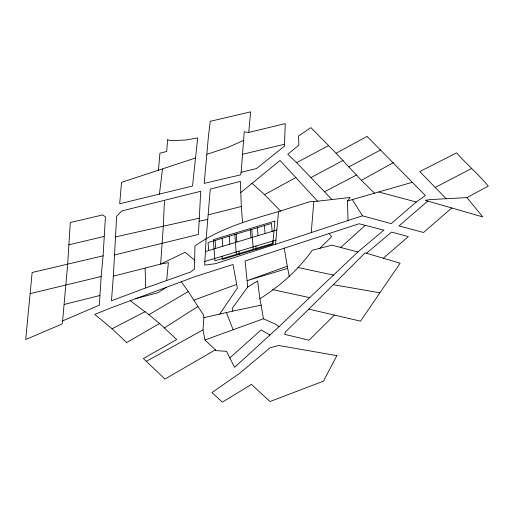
<?xml version="1.0" encoding="UTF-8"?>
<svg xmlns="http://www.w3.org/2000/svg" width="514" height="514" viewBox="0 0 514 514"><rect width="100%" height="100%" fill="white"/><g stroke="black" fill="none" stroke-linecap="round" stroke-linejoin="round"><path stroke-width="0.77" d="M248.737 132.445L285.264 123.591L284.422 146.169L256.512 168.515L241.13 172.312L240.449 174.895L204.199 183.376L208.446 136.184L210.245 121.323L250.626 111.846L248.737 132.445L244.246 131.835L241.13 172.312M114.616 254.931L198.417 234.435L200.73 191.285L121.696 210.958L116.633 216.349L113.35 276.172L111.487 300.741L145.725 287.943L190.707 271.977L194.44 269.156L194.954 245.955C219.851 228.338 249.553 219.953 278.517 211.607L310.109 201.61L317.601 201.199L350.207 197.447L347.445 201L348.023 220.512L275.543 244.298L278.517 211.607M103.096 255.811L101.162 276.506L99.337 305.143L62.599 320.935L62.155 323.948L25.7 339.548L32.144 272.497L103.096 255.811L105.428 216.934L102.8 214.903L70.29 222.543L67.675 264.254L62.599 320.935M164.435 200.544L163.323 226.269L160.638 264.1L113.35 276.172M275.555 244.131L215.475 263.682L204.662 265.121L206.12 239.061L210.277 189.088L240.372 181.378L241.317 206.487L242.557 222.44M202.998 329.879L203.917 317.646L203.647 315.043C196.033 304.05 189.454 292.389 181.224 281.807L110.594 308.014L94.807 314.407L112.091 328.761L126.675 342.555L159.565 323.479L176.688 339.542L143.367 358.566L164.962 379.075L215.398 349.809L204.957 339.972L202.998 329.879L146.362 361.31M311.24 232.624L313.842 201.231M158.428 170.545L159.931 153.159L166.735 151.482L167.59 139.358L169.055 140.425L175.846 140.508L186.164 139.981L197.678 137.913L192.532 186.029L119.691 203.75L121.535 182.361L195.596 157.984M166.664 280.4L168.399 262.622L160.638 264.1L185.104 252.297L194.69 260.219M159.411 194.221L162.482 169.087M215.398 349.809L215.289 350.554L226.507 351.358L234.596 367.343L278.974 326.718L357.821 251.995L383.887 230.131L359.145 223.757L245.094 260.983L247.735 287.018L232.148 308.464L232.816 311.111L261.144 305.136L259.859 298.775L257.649 280.965L247.735 287.018M308.818 309.139L365.113 252.837L400.117 263.213L360.552 321.16L308.818 309.139L285.7 331.671L284.64 334.318L308.991 340.229L334.357 315.146M203.917 317.646L219.735 314.086L237.333 288.058L233.035 264.492L194.549 276.802L181.224 281.807M259.859 298.775C280.265 285.99 298.171 269.978 312.191 250.279L331.941 245.172L357.821 251.995M319.772 248.358L331.588 236.774L329.217 233.542M340.647 247.517L365.203 225.389M229.739 358.014L261.112 329.943L269.959 335.038M451.774 207.971L423.517 232.501L399.012 225.897L427.744 201.083L482.762 216.902L466.924 197.601L429.627 199.625L425.309 200.351L427.744 201.083M331.851 199.483L296.584 162.649L287.782 154.251L298.917 145.077L298.505 136.069L310.912 127.626L336.098 153.249L367.041 136.383L425.374 195.519L416.237 202.008L391.225 223.635L362.486 215.822L348.023 220.512M383.148 258.356L408.334 236.594L391.527 232.09L366.476 253.222M240.751 192.564L280.04 160.452L317.601 201.199M164.339 327.945L197.826 306.575M166.639 287.217L157.894 292.717L135.773 298.608M130.453 300.831L148.88 314.697L188.22 291.579M336.098 153.249L361.374 180.311L393.281 162.694M252.059 183.273L264.543 194.665L295.897 177.503M466.924 197.601L488.3 186.1C478.495 174.278 466.789 164.345 456.605 152.864L419.784 171.573L446.191 198.77M310.931 177.587L343.082 160.419M348.723 166.96L380.701 149.908M296.584 162.649L328.395 145.713M324.507 191.767L356.504 175.062M435.352 187.359L471.486 168.553M112.091 328.761L145.231 311.625M243.848 140.354L227.696 147.479L207.052 154.251M194.054 300.105L236.703 284.364M204.957 339.972L263.438 318.757L275.947 324.392L278.974 326.718M287.095 266.258L247.183 280.683L287.679 268.379L284.216 248.082M347.445 201L412.382 182.264M205.42 251.513L276.84 229.983M204.861 261.459L275.928 240.038M219.735 314.086L232.816 311.111M208.433 214.813L241.317 206.487M64.321 304.429L99.755 295.524M30.21 293.616L101.162 276.506M242.447 154.296L284.441 144.299M68.831 244.799L103.995 236.479M199.438 218.142L115.367 236.948M199.278 221.187L207.804 219.42M333.509 284.705L379.717 292.781M297.876 267.486L333.657 275.138M272.651 289.626L309.923 297.69M378.959 192.05L416.237 202.008M148.88 314.697L159.565 323.479M361.374 180.311L374.712 193.36M264.543 194.665L280.612 211.1M352.411 199.728L362.486 215.822M226.475 312.775L233.125 329.718M287.679 268.379L289.324 276.75M261.144 305.136L263.438 318.757M272.118 231.409L271.527 223.442L208.061 242.576L208.652 250.543M272.825 240.97L273.062 244.156L222.286 259.461L222.054 256.274M264.472 225.569L265.063 233.536M257.424 227.696L258.015 235.663M255.901 246.071L256.133 249.258M251.783 229.392L253.254 249.284M250.369 229.822L250.96 237.789M238.978 251.173L239.209 254.359M236.267 234.069L236.858 242.036M234.859 234.493L236.331 254.385M229.218 236.196L229.809 244.163M222.164 238.323L222.755 246.29M215.115 240.449L215.7 248.416M145.109 268.269L145.725 287.943M274.894 221.104L272.87 243.373L214.897 260.842L213.329 239.665L274.894 221.104M336.876 355.637L323.434 381.182L269.978 401.524L251.494 384.395L222.331 402.154L211.986 392.523L239.46 373.46L270.03 347.817L278.716 345.485L336.876 355.637"/></g></svg>
